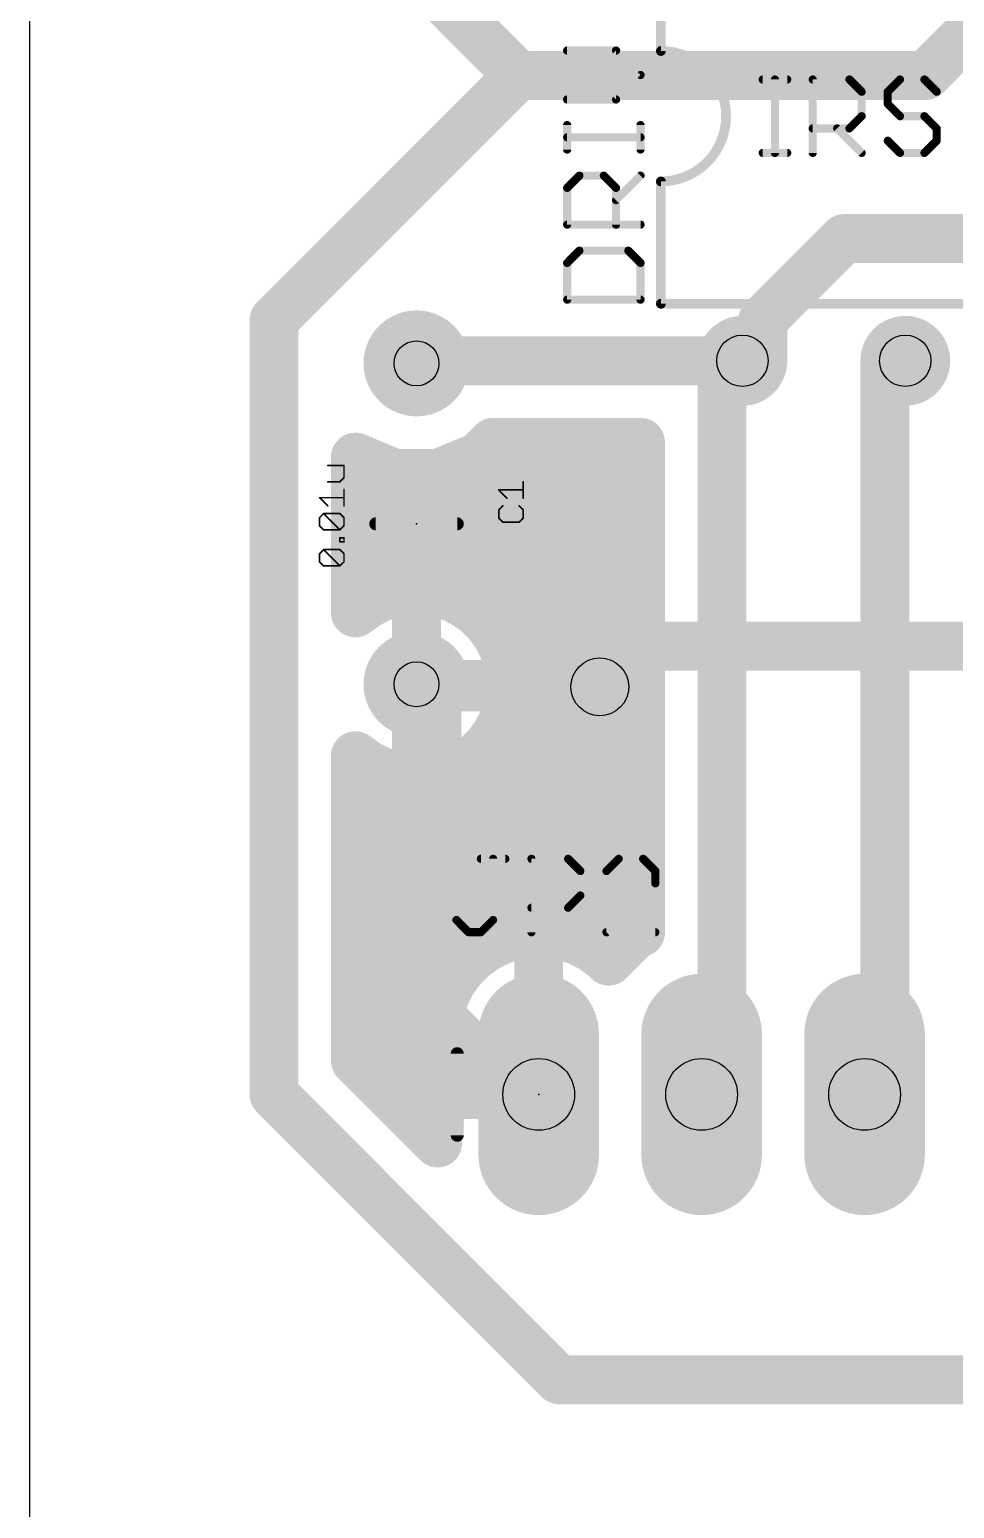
# Model space of a CAD drawing. Extents: x 0 to 88.9, y -10.5 to 54.6.
# Drawn here: x 0 to 14.42, y 1.81 to 24.85 of the extents above; entities that cross this region are included whole.
import ezdxf

# ---------------------------------------------------------------- set-up
doc = ezdxf.new("R2010")
doc.units = 0
for name, color, linetype in [('1', 22, 'CONTINUOUS'), ('16', 175, 'CONTINUOUS'), ('17', 82, 'CONTINUOUS'), ('18', 82, 'CONTINUOUS'), ('20', 7, 'CONTINUOUS'), ('21', 253, 'CONTINUOUS'), ('23', 7, 'CONTINUOUS'), ('25', 253, 'CONTINUOUS'), ('27', 253, 'CONTINUOUS'), ('44', 253, 'CONTINUOUS'), ('51', 253, 'CONTINUOUS')]:
    doc.layers.add(name, color=color, linetype=linetype)

# ---------------------------------------------------------------- blocks, each defined once
blk = doc.blocks.new('ROUNDP')
at = {"const_width": 0.5}
blk.add_lwpolyline([(0, -0.25, 1), (0, 0.25, 1), (0, -0.25)], format="xyb", dxfattribs=at)
blk = doc.blocks.new('RECT')
blk.add_solid([(-0.5, -0.5), (0.5, -0.5), (-0.5, 0.5), (0.5, 0.5)])
blk = doc.blocks.new('LONGP100')
at = {"const_width": 1}
blk.add_lwpolyline([(-0.5, 0), (0.5, 0)], dxfattribs=at)
at = {"const_width": 0.5}
for points in [[(-0.5, 0.25, 1), (-0.5, -0.25)], [(0.5, -0.25, 1), (0.5, 0.25)]]:
    blk.add_lwpolyline(points, format="xyb", dxfattribs=at)
blk = doc.blocks.new('SQUAREV')
blk.add_solid([(-0.5, -0.5), (0.5, -0.5), (-0.5, 0.5), (0.5, 0.5)])

msp = doc.modelspace()

# ---------------------------------------------------------------- linework, layer by layer
at = {"layer": '1', "const_width": 0.762}
for points in [[(9.525, 15.24), (8.89, 14.605)], [(18.415, 15.24), (9.525, 15.24)]]:
    msp.add_lwpolyline(points, dxfattribs=at)
at = {"layer": '1', "const_width": 0.381}
for points in [[(9.525, 15.4305, 1), (9.525, 15.0495)], [(9.6597, 15.1053, 1), (9.3903, 15.3747)], [(8.7553, 14.7397, 1), (9.0247, 14.4703)]]:
    msp.add_lwpolyline(points, format="xyb", dxfattribs=at)
at = {"layer": '16', "const_width": 0.762}
for points in [[(7.62, 24.13), (3.81, 27.94)], [(16.51, 26.67), (13.97, 24.13)], [(7.62, 24.13), (3.81, 20.32)], [(13.97, 24.13), (7.62, 24.13)], [(12.7, 21.59), (11.43, 20.32)], [(21.59, 21.59), (12.7, 21.59)], [(3.81, 20.32), (3.81, 8.255)], [(11.43, 20.32), (11.43, 19.685)], [(6.35, 19.685), (6.0325, 19.645)], [(6.35, 19.685), (10.795, 19.685)], [(10.795, 19.685), (10.795, 8.255)], [(10.795, 19.685), (11.1125, 19.685)], [(11.43, 19.685), (11.1125, 19.685)], [(13.335, 8.255), (13.335, 19.685)], [(13.335, 19.685), (13.6525, 19.685)], [(7.0037, 18.1915), (7.2272, 18.415)], [(7.1002, 18.288), (9.525, 18.288)], [(7.2272, 18.415), (9.525, 18.415)], [(9.525, 18.415), (9.525, 10.7797)], [(5.08, 15.758), (5.08, 18.1838)], [(5.08, 18.1838), (5.6915, 17.9305)], [(6.3735, 17.9305), (7.0037, 18.1915)], [(5.6915, 17.9305), (6.3735, 17.9305)], [(5.08, 17.526), (9.525, 17.526)], [(5.08, 16.764), (9.525, 16.764)], [(5.08, 16.002), (5.4826, 16.002)], [(5.4719, 15.9985), (5.267, 15.8941)], [(5.6905, 16.0695), (5.4719, 15.9985)], [(5.9176, 16.1055), (5.6905, 16.0695)], [(6.0325, 16.1055), (5.9176, 16.1055)], [(6.1474, 16.1055), (6.0325, 16.1055)], [(6.0325, 16.1055), (6.0325, 14.645)], [(6.0325, 14.645), (6.0325, 16.1055)], [(6.0325, 16.002), (6.0325, 16.002)], [(6.3745, 16.0695), (6.1474, 16.1055)], [(6.5931, 15.9985), (6.3745, 16.0695)], [(6.5824, 16.002), (9.525, 16.002)], [(6.798, 15.8941), (6.5931, 15.9985)], [(5.081, 15.759), (5.08, 15.758)], [(5.267, 15.8941), (5.081, 15.759)], [(6.984, 15.759), (6.798, 15.8941)], [(7.1465, 15.5965), (6.984, 15.759)], [(7.2816, 15.4105), (7.1465, 15.5965)], [(7.386, 15.2056), (7.2816, 15.4105)], [(6.0325, 15.24), (6.0325, 15.24)], [(7.3685, 15.24), (9.525, 15.24)], [(7.457, 14.987), (7.386, 15.2056)], [(7.493, 14.7599), (7.457, 14.987)], [(6.0325, 13.1845), (6.0325, 14.645)], [(6.0325, 14.645), (6.0325, 14.645)], [(6.0325, 14.645), (6.0325, 13.1845)], [(7.493, 14.645), (6.0325, 14.645)], [(6.0325, 14.645), (6.0325, 14.645)], [(6.0325, 14.645), (7.493, 14.645)], [(6.0325, 14.645), (6.0325, 14.645)], [(6.35, 14.605), (6.0325, 14.645)], [(6.0725, 14.605), (6.0325, 14.645)], [(8.89, 14.605), (6.0725, 14.605)], [(6.35, 9.525), (6.35, 14.605)], [(7.493, 14.645), (7.493, 14.7599)], [(7.493, 14.5301), (7.493, 14.645)], [(6.0325, 14.478), (6.0325, 14.478)], [(7.457, 14.303), (7.493, 14.5301)], [(7.4848, 14.478), (9.525, 14.478)], [(7.386, 14.0844), (7.457, 14.303)], [(7.2816, 13.8795), (7.386, 14.0844)], [(6.0325, 13.716), (6.0325, 13.716)], [(6.984, 13.531), (7.1465, 13.6935)], [(7.1465, 13.6935), (7.2816, 13.8795)], [(7.1628, 13.716), (9.525, 13.716)], [(5.08, 8.7811), (5.08, 13.532)], [(5.08, 13.532), (5.081, 13.531)], [(5.081, 13.531), (5.267, 13.3959)], [(6.798, 13.3959), (6.984, 13.531)], [(5.267, 13.3959), (5.4719, 13.2915)], [(5.4719, 13.2915), (5.6905, 13.2205)], [(5.6905, 13.2205), (5.9176, 13.1845)], [(6.1474, 13.1845), (6.3745, 13.2205)], [(6.3745, 13.2205), (6.5931, 13.2915)], [(6.5931, 13.2915), (6.798, 13.3959)], [(5.9176, 13.1845), (6.0325, 13.1845)], [(6.0325, 13.1845), (6.1474, 13.1845)], [(5.08, 12.954), (9.525, 12.954)], [(5.08, 12.192), (9.525, 12.192)], [(5.08, 11.43), (9.525, 11.43)], [(7.5687, 10.7308), (7.333, 10.6542)], [(7.8136, 10.7696), (7.5687, 10.7308)], [(7.9375, 10.7696), (7.8136, 10.7696)], [(8.0614, 10.7696), (7.9375, 10.7696)], [(7.9375, 10.7696), (7.9375, 8.255)], [(7.9375, 8.255), (7.9375, 10.7696)], [(8.3063, 10.7308), (8.0614, 10.7696)], [(8.542, 10.6542), (8.3063, 10.7308)], [(9.4416, 10.7452), (9.0279, 10.3315)], [(9.525, 10.7797), (9.4416, 10.7452)], [(5.08, 10.668), (7.3754, 10.668)], [(7.1121, 10.5417), (6.9116, 10.396)], [(7.333, 10.6542), (7.1121, 10.5417)], [(7.9375, 10.668), (7.9375, 10.668)], [(8.4996, 10.668), (9.3644, 10.668)], [(8.7629, 10.5417), (8.542, 10.6542)], [(8.9634, 10.396), (8.7629, 10.5417)], [(6.7363, 10.2207), (6.5906, 10.0202)], [(6.9116, 10.396), (6.7363, 10.2207)], [(9.0279, 10.3315), (8.9634, 10.396)], [(6.5906, 10.0202), (6.4781, 9.7993)], [(5.08, 9.906), (6.5324, 9.906)], [(6.4781, 9.7993), (6.4015, 9.5636)], [(7.9375, 9.906), (7.9375, 9.906)], [(6.4015, 9.5636), (6.3627, 9.3187)], [(7.62, 8.255), (6.35, 9.525)], [(6.3627, 9.3187), (6.3627, 8.255)], [(5.08, 9.144), (6.3627, 9.144)], [(7.9375, 9.144), (7.9375, 9.144)], [(6.3627, 7.4983), (5.08, 8.7811)], [(5.479, 8.382), (6.3627, 8.382)], [(7.9375, 8.382), (7.9375, 8.382)], [(3.81, 8.255), (8.255, 3.81)], [(6.3627, 8.255), (7.9375, 8.255)], [(7.9375, 8.255), (6.3627, 8.255)], [(6.3627, 8.255), (6.3627, 7.4983)], [(7.62, 8.255), (7.9375, 8.255)], [(7.9375, 8.255), (7.9375, 8.255)], [(7.9375, 8.255), (7.9375, 8.255)], [(10.795, 8.255), (10.4775, 8.255)], [(13.335, 8.255), (13.0175, 8.255)], [(6.241, 7.62), (6.3627, 7.62)], [(8.255, 3.81), (27.305, 3.81)]]:
    msp.add_lwpolyline(points, dxfattribs=at)
at = {"layer": '16', "const_width": 0.381}
for points in [[(7.62, 24.3205, 1), (7.62, 23.9395)], [(7.7547, 23.9953, 1), (7.4853, 24.2647)], [(7.4853, 23.9953, 1), (7.7547, 24.2647)], [(13.8353, 24.2647, 1), (14.1047, 23.9953)], [(13.97, 23.9395, 1), (13.97, 24.3205)], [(12.7, 21.7805, 1), (12.7, 21.3995)], [(12.8347, 21.4553, 1), (12.5653, 21.7247)], [(4.0005, 20.32, 1), (3.6195, 20.32)], [(3.6753, 20.4547, 1), (3.9447, 20.1853)], [(11.6205, 20.32, 1), (11.2395, 20.32)], [(11.2953, 20.4547, 1), (11.5647, 20.1853)], [(6.35, 19.8755, 1), (6.35, 19.4945)], [(6.3738, 19.496, 1), (6.3262, 19.874)], [(10.9855, 19.685, 1), (10.6045, 19.685)], [(10.795, 19.8755, 1), (10.795, 19.4945)], [(10.795, 19.4945, 1), (10.795, 19.8755)], [(11.1125, 19.8755, 1), (11.1125, 19.4945)], [(11.1125, 19.4945, 1), (11.1125, 19.8755)], [(11.43, 19.4945, 1), (11.43, 19.8755)], [(13.5255, 19.685, 1), (13.1445, 19.685)], [(13.335, 19.8755, 1), (13.335, 19.4945)], [(13.6525, 19.4945, 1), (13.6525, 19.8755)], [(6.0087, 19.834, 1), (6.0563, 19.456)], [(11.2395, 19.685, 1), (11.6205, 19.685)], [(7.1002, 18.4785, 1), (7.1002, 18.0975)], [(7.2272, 18.6055, 1), (7.2272, 18.2245)], [(7.3619, 18.2803, 1), (7.0925, 18.5497)], [(9.7155, 18.415, 1), (9.3345, 18.415)], [(9.525, 18.2245, 1), (9.525, 18.6055)], [(9.525, 18.0975, 1), (9.525, 18.4785)], [(5.2705, 18.1838, 1), (4.8895, 18.1838)], [(5.1529, 18.3598, 1), (5.0071, 18.0078)], [(6.869, 18.3262, 1), (7.1384, 18.0568)], [(7.0766, 18.0155, 1), (6.9308, 18.3675)], [(5.6915, 18.121, 1), (5.6915, 17.74)], [(5.6186, 17.7545, 1), (5.7644, 18.1065)], [(6.3006, 18.1065, 1), (6.4464, 17.7545)], [(6.3735, 17.74, 1), (6.3735, 18.121)], [(5.08, 17.7165, 1), (5.08, 17.3355)], [(9.525, 17.3355, 1), (9.525, 17.7165)], [(5.08, 16.9545, 1), (5.08, 16.5735)], [(9.525, 16.5735, 1), (9.525, 16.9545)], [(5.08, 16.1925, 1), (5.08, 15.8115)], [(5.413, 16.1797, 1), (5.5307, 15.8173)], [(5.5583, 15.8288, 1), (5.3854, 16.1682)], [(5.4826, 15.8115, 1), (5.4826, 16.1925)], [(5.6607, 16.2577, 1), (5.7203, 15.8814)], [(5.7494, 15.8884, 1), (5.6316, 16.2507)], [(5.9176, 16.296, 1), (5.9176, 15.915)], [(6.0325, 16.296, 1), (6.0325, 15.915)], [(6.223, 16.1055, 1), (5.842, 16.1055)], [(6.223, 16.1055, 1), (5.842, 16.1055)], [(6.0325, 16.1925, 1), (6.0325, 15.8115)], [(5.9474, 15.9173, 1), (5.8878, 16.2937)], [(6.1772, 16.2937, 1), (6.1176, 15.9173)], [(6.0325, 15.915, 1), (6.0325, 16.296)], [(6.0325, 15.8115, 1), (6.0325, 16.1925)], [(6.1474, 15.915, 1), (6.1474, 16.296)], [(6.4334, 16.2507, 1), (6.3156, 15.8884)], [(6.3447, 15.8814, 1), (6.4043, 16.2577)], [(6.5824, 16.1925, 1), (6.5824, 15.8115)], [(6.6796, 16.1682, 1), (6.5067, 15.8288)], [(6.5343, 15.8173, 1), (6.652, 16.1797)], [(9.525, 15.8115, 1), (9.525, 16.1925)], [(5.216, 15.6245, 1), (4.9461, 15.8935)], [(5.1805, 16.0639, 1), (5.3535, 15.7244)], [(5.379, 15.74, 1), (5.1551, 16.0482)], [(6.9099, 16.0482, 1), (6.686, 15.74)], [(6.7115, 15.7244, 1), (6.8845, 16.0639)], [(7.1187, 15.8937, 1), (6.8492, 15.6243)], [(4.9451, 15.8925, 1), (5.2149, 15.6234)], [(4.8895, 15.758, 1), (5.2705, 15.758)], [(4.9691, 15.9131, 1), (5.193, 15.6049)], [(6.872, 15.6049, 1), (7.0959, 15.9131)], [(7.3006, 15.7084, 1), (6.9924, 15.4845)], [(7.0118, 15.4617, 1), (7.2812, 15.7312)], [(7.4514, 15.497, 1), (7.1119, 15.324)], [(7.1275, 15.2985, 1), (7.4357, 15.5224)], [(6.0325, 15.4305, 1), (6.0325, 15.0495)], [(6.0325, 15.0495, 1), (6.0325, 15.4305)], [(7.3685, 15.4305, 1), (7.3685, 15.0495)], [(7.5672, 15.2645, 1), (7.2048, 15.1468)], [(7.2163, 15.1192, 1), (7.5557, 15.2921)], [(9.525, 15.0495, 1), (9.525, 15.4305)], [(7.6452, 15.0168, 1), (7.2689, 14.9572)], [(7.2759, 14.9281, 1), (7.6382, 15.0459)], [(6.223, 14.645, 1), (5.842, 14.645)], [(6.0325, 14.8355, 1), (6.0325, 14.4545)], [(6.223, 14.645, 1), (5.842, 14.645)], [(6.0325, 14.8355, 1), (6.0325, 14.4545)], [(6.223, 14.645, 1), (5.842, 14.645)], [(6.0325, 14.8355, 1), (6.0325, 14.4545)], [(6.0325, 14.8355, 1), (6.0325, 14.4545)], [(6.0563, 14.834, 1), (6.0087, 14.456)], [(6.1672, 14.7797, 1), (5.8978, 14.5103)], [(6.0725, 14.7955, 1), (6.0725, 14.4145)], [(6.0325, 14.4545, 1), (6.0325, 14.8355)], [(6.0325, 14.4545, 1), (6.0325, 14.8355)], [(6.5405, 14.605, 1), (6.1595, 14.605)], [(6.3262, 14.416, 1), (6.3738, 14.794)], [(7.6835, 14.7599, 1), (7.3025, 14.7599)], [(7.6835, 14.645, 1), (7.3025, 14.645)], [(7.3048, 14.7301, 1), (7.6812, 14.7897)], [(7.493, 14.4545, 1), (7.493, 14.8355)], [(7.493, 14.4545, 1), (7.493, 14.8355)], [(8.89, 14.4145, 1), (8.89, 14.7955)], [(6.0325, 14.6685, 1), (6.0325, 14.2875)], [(5.842, 14.645, 1), (6.223, 14.645)], [(5.842, 14.645, 1), (6.223, 14.645)], [(5.842, 14.645, 1), (6.223, 14.645)], [(5.9378, 14.4703, 1), (6.2072, 14.7397)], [(6.0325, 14.2875, 1), (6.0325, 14.6685)], [(7.4848, 14.6685, 1), (7.4848, 14.2875)], [(7.3025, 14.645, 1), (7.6835, 14.645)], [(7.6812, 14.5003, 1), (7.3048, 14.5599)], [(9.525, 14.2875, 1), (9.525, 14.6685)], [(7.2689, 14.3328, 1), (7.6452, 14.2732)], [(7.6382, 14.2441, 1), (7.2759, 14.3619)], [(7.3025, 14.5301, 1), (7.6835, 14.5301)], [(7.2048, 14.1432, 1), (7.5672, 14.0255)], [(7.5557, 13.9979, 1), (7.2163, 14.1708)], [(6.0325, 13.9065, 1), (6.0325, 13.5255)], [(6.0325, 13.5255, 1), (6.0325, 13.9065)], [(7.1628, 13.9065, 1), (7.1628, 13.5255)], [(7.2812, 13.5588, 1), (7.0118, 13.8283)], [(7.1119, 13.966, 1), (7.4514, 13.793)], [(7.4357, 13.7676, 1), (7.1275, 13.9915)], [(9.525, 13.5255, 1), (9.525, 13.9065)], [(5.2149, 13.6666, 1), (4.9451, 13.3975)], [(5.2705, 13.532, 1), (4.8895, 13.532)], [(5.193, 13.6851, 1), (4.9691, 13.3769)], [(4.9461, 13.3965, 1), (5.216, 13.6655)], [(6.8492, 13.6657, 1), (7.1187, 13.3963)], [(7.0959, 13.3769, 1), (6.872, 13.6851)], [(6.9924, 13.8055, 1), (7.3006, 13.5816)], [(5.3535, 13.5656, 1), (5.1805, 13.2261)], [(5.1551, 13.2418, 1), (5.379, 13.55)], [(5.5307, 13.4727, 1), (5.413, 13.1103)], [(5.3854, 13.1218, 1), (5.5583, 13.4612)], [(5.7203, 13.4086, 1), (5.6607, 13.0323)], [(6.4043, 13.0323, 1), (6.3447, 13.4086)], [(6.5067, 13.4612, 1), (6.6796, 13.1218)], [(6.652, 13.1103, 1), (6.5343, 13.4727)], [(6.686, 13.55, 1), (6.9099, 13.2418)], [(6.8845, 13.2261, 1), (6.7115, 13.5656)], [(5.6316, 13.0393, 1), (5.7494, 13.4016)], [(5.9176, 13.375, 1), (5.9175, 12.994)], [(6.0325, 13.375, 1), (6.0325, 12.994)], [(5.842, 13.1845, 1), (6.223, 13.1845)], [(5.842, 13.1845, 1), (6.223, 13.1845)], [(5.8878, 12.9963, 1), (5.9474, 13.3727)], [(6.1176, 13.3727, 1), (6.1772, 12.9963)], [(6.0325, 12.994, 1), (6.0325, 13.375)], [(6.1474, 12.994, 1), (6.1474, 13.375)], [(6.3156, 13.4016, 1), (6.4334, 13.0393)], [(5.08, 13.1445, 1), (5.08, 12.7635)], [(9.525, 12.7635, 1), (9.525, 13.1445)], [(5.08, 12.3825, 1), (5.08, 12.0015)], [(9.525, 12.0015, 1), (9.525, 12.3825)], [(5.08, 11.6205, 1), (5.08, 11.2395)], [(9.525, 11.2395, 1), (9.525, 11.6205)], [(7.5389, 10.919, 1), (7.5985, 10.5427)], [(7.6276, 10.5496, 1), (7.5099, 10.912)], [(7.8136, 10.9601, 1), (7.8136, 10.5791)], [(7.9375, 10.9601, 1), (7.9375, 10.5791)], [(8.128, 10.7696, 1), (7.747, 10.7696)], [(8.128, 10.7696, 1), (7.747, 10.7696)], [(7.8434, 10.5814, 1), (7.7838, 10.9578)], [(8.0912, 10.9578, 1), (8.0316, 10.5814)], [(7.9375, 10.5791, 1), (7.9375, 10.9601)], [(8.0614, 10.5791, 1), (8.0614, 10.9601)], [(8.3651, 10.912, 1), (8.2474, 10.5496)], [(8.2765, 10.5427, 1), (8.3361, 10.919)], [(9.3687, 10.9212, 1), (9.5145, 10.5692)], [(9.5763, 10.6105, 1), (9.3069, 10.8799)], [(9.5979, 10.6037, 1), (9.4521, 10.9557)], [(5.08, 10.8585, 1), (5.08, 10.4775)], [(7.0256, 10.7114, 1), (7.1986, 10.372)], [(7.2241, 10.3876, 1), (7.0001, 10.6958)], [(7.2741, 10.8354, 1), (7.3919, 10.473)], [(7.4195, 10.4845, 1), (7.2465, 10.824)], [(7.3754, 10.4775, 1), (7.3754, 10.8585)], [(7.9375, 10.8585, 1), (7.9375, 10.4775)], [(7.9375, 10.4775, 1), (7.9375, 10.8585)], [(8.4996, 10.8585, 1), (8.4996, 10.4775)], [(8.6285, 10.824, 1), (8.4555, 10.4845)], [(8.4831, 10.473, 1), (8.6009, 10.8354)], [(8.8748, 10.6958, 1), (8.6509, 10.3876)], [(8.6764, 10.372, 1), (8.8494, 10.7114)], [(9.3345, 10.7797, 1), (9.7155, 10.7797)], [(9.3644, 10.4775, 1), (9.3644, 10.8585)], [(6.8904, 10.1087, 1), (6.5822, 10.3327)], [(6.7996, 10.5501, 1), (7.0236, 10.2419)], [(7.0463, 10.2613, 1), (6.7769, 10.5307)], [(9.0981, 10.5307, 1), (8.8287, 10.2613)], [(8.8932, 10.4662, 1), (9.1626, 10.1968)], [(8.8514, 10.2419, 1), (9.0754, 10.5501)], [(8.8932, 10.1968, 1), (9.1626, 10.4662)], [(6.7603, 9.9337, 1), (6.4209, 10.1067)], [(6.6016, 10.3554, 1), (6.871, 10.086)], [(5.08, 10.0965, 1), (5.08, 9.7155)], [(6.6593, 9.7404, 1), (6.2969, 9.8582)], [(6.4365, 10.1321, 1), (6.7447, 9.9082)], [(6.5324, 9.7155, 1), (6.5324, 10.0965)], [(7.9375, 10.0965, 1), (7.9375, 9.7155)], [(7.9375, 9.7155, 1), (7.9375, 10.0965)], [(6.5896, 9.5338, 1), (6.2133, 9.5934)], [(6.3083, 9.8858, 1), (6.6478, 9.7128)], [(6.4847, 9.6597, 1), (6.2153, 9.3903)], [(6.1595, 9.525, 1), (6.5405, 9.525)], [(6.5532, 9.3187, 1), (6.1722, 9.3187)], [(6.2203, 9.6224, 1), (6.5827, 9.5047)], [(5.08, 9.3345, 1), (5.08, 8.9535)], [(6.1745, 9.3485, 1), (6.5509, 9.2889)], [(6.3627, 8.9535, 1), (6.3627, 9.3345)], [(7.9375, 9.3345, 1), (7.9375, 8.9535)], [(7.9375, 8.9535, 1), (7.9375, 9.3345)], [(5.2147, 8.9158, 1), (4.9453, 8.6463)], [(4.8895, 8.7811, 1), (5.2705, 8.7811)], [(5.479, 8.5725, 1), (5.479, 8.1915)], [(6.3627, 8.1915, 1), (6.3627, 8.5725)], [(7.9375, 8.5725, 1), (7.9375, 8.1915)], [(7.9375, 8.1915, 1), (7.9375, 8.5725)], [(3.9447, 8.3897, 1), (3.6753, 8.1203)], [(6.3627, 8.4455, 1), (6.3627, 8.0645)], [(6.3627, 8.4455, 1), (6.3627, 8.0645)], [(6.5532, 8.255, 1), (6.1722, 8.255)], [(7.62, 8.4455, 1), (7.62, 8.0645)], [(7.4853, 8.1203, 1), (7.7547, 8.3897)], [(7.9375, 8.4455, 1), (7.9375, 8.0645)], [(8.128, 8.255, 1), (7.747, 8.255)], [(7.9375, 8.0645, 1), (7.9375, 8.4455)], [(7.9375, 8.0645, 1), (7.9375, 8.4455)], [(7.9375, 8.0645, 1), (7.9375, 8.4455)], [(7.9375, 8.0645, 1), (7.9375, 8.4455)], [(10.4775, 8.4455, 1), (10.4775, 8.0645)], [(10.795, 8.0645, 1), (10.795, 8.4455)], [(13.0175, 8.4455, 1), (13.0175, 8.0645)], [(13.335, 8.0645, 1), (13.335, 8.4455)], [(3.6195, 8.255, 1), (4.0005, 8.255)], [(6.1722, 8.255, 1), (6.5532, 8.255)], [(7.747, 8.255, 1), (8.128, 8.255)], [(7.747, 8.255, 1), (8.128, 8.255)], [(7.747, 8.255, 1), (8.128, 8.255)], [(10.6045, 8.255, 1), (10.9855, 8.255)], [(13.1445, 8.255, 1), (13.5255, 8.255)], [(6.241, 7.8105, 1), (6.241, 7.4295)], [(6.3627, 7.4295, 1), (6.3627, 7.8105)], [(6.1722, 7.4983, 1), (6.5532, 7.4983)], [(6.228, 7.3636, 1), (6.4974, 7.633)], [(8.255, 4.0005, 1), (8.255, 3.6195)], [(8.1203, 3.6753, 1), (8.3897, 3.9447)]]:
    msp.add_lwpolyline(points, format="xyb", dxfattribs=at)
at = {"layer": '20'}
msp.add_line((0, 54.6), (0, 0), dxfattribs=at)
at = {"layer": '21'}
for points, const_width in [([(9.8425, 26.416), (9.8425, 24.511)], 0.1524), ([(9.8425, 20.574), (9.8425, 22.479)], 0.1524), ([(9.8425, 20.574), (20.0025, 20.574)], 0.1524), ([(6.6675, 17.145), (5.3975, 17.145)], 0.2032), ([(6.6675, 8.89), (6.6675, 7.62)], 0.2032)]:
    msp.add_lwpolyline(points, dxfattribs=dict(at, const_width=const_width))
for points, const_width in [([(9.8425, 22.479, 1), (9.8425, 24.511)], 0.1524), ([(9.8425, 24.5491, 1), (9.8425, 24.4729)], 0.0762), ([(9.8044, 24.511, 1), (9.8806, 24.511)], 0.0762), ([(9.8806, 22.479, 1), (9.8044, 22.479)], 0.0762), ([(9.8425, 22.5171, 1), (9.8425, 22.4409)], 0.0762), ([(9.8425, 20.6121, 1), (9.8425, 20.5359)], 0.0762), ([(9.8044, 20.574, 1), (9.8806, 20.574)], 0.0762), ([(5.3975, 17.1958, 1), (5.3975, 17.0942)], 0.1016), ([(6.6675, 17.0942, 1), (6.6675, 17.1958)], 0.1016), ([(6.7183, 8.89, 1), (6.6167, 8.89)], 0.1016), ([(6.6167, 7.62, 1), (6.7183, 7.62)], 0.1016)]:
    msp.add_lwpolyline(points, format="xyb", dxfattribs=dict(at, const_width=const_width))
at = {"layer": '23'}
for p in [(6.0325, 17.145), (7.9375, 8.255)]:
    msp.add_point(p, dxfattribs=at)
at = {"layer": '25'}
for points, const_width in [([(9.1437, 24.5185), (8.381, 24.5185)], 0.127), ([(9.525, 24.1372), (9.1437, 24.5185)], 0.127), ([(9.1437, 23.7559), (9.525, 24.1372)], 0.127), ([(8.381, 23.7559), (9.1437, 23.7559)], 0.127), ([(8.381, 22.9763), (8.381, 23.3576)], 0.127), ([(9.525, 22.9763), (9.525, 23.3576)], 0.127), ([(9.525, 23.167), (8.381, 23.167)], 0.127), ([(8.381, 22.3789), (8.5717, 22.5695)], 0.127), ([(8.5717, 22.5695), (8.953, 22.5695)], 0.127), ([(8.953, 22.5695), (9.1437, 22.3789)], 0.127), ([(9.1437, 22.1882), (9.525, 22.5695)], 0.127), ([(8.381, 21.8069), (8.381, 22.3789)], 0.127), ([(9.1437, 22.3789), (9.1437, 21.8069)], 0.127), ([(9.525, 21.8069), (8.381, 21.8069)], 0.127), ([(8.5717, 21.4002), (8.381, 21.2095)], 0.127), ([(9.3343, 21.4002), (8.5717, 21.4002)], 0.127), ([(9.525, 21.2095), (9.3343, 21.4002)], 0.127), ([(8.381, 21.2095), (8.381, 20.6375)], 0.127), ([(9.525, 20.6375), (9.525, 21.2095)], 0.127), ([(8.381, 20.6375), (9.525, 20.6375)], 0.127), ([(7.6962, 17.5455), (7.6962, 17.7997)], 0.0254), ([(7.442, 17.5455), (7.3149, 17.6726)], 0.0254), ([(7.3149, 17.6726), (7.6962, 17.6726)], 0.0254), ([(7.3784, 17.4255), (7.3149, 17.3619)], 0.0254), ([(7.3149, 17.3619), (7.3149, 17.2348)], 0.0254), ([(7.6962, 17.3619), (7.6326, 17.4255)], 0.0254), ([(7.6962, 17.2348), (7.6962, 17.3619)], 0.0254), ([(7.3149, 17.2348), (7.3784, 17.1713)], 0.0254), ([(7.3784, 17.1713), (7.6326, 17.1713)], 0.0254), ([(7.6326, 17.1713), (7.6962, 17.2348)], 0.0254), ([(7.0361, 11.9263), (7.4175, 11.9263)], 0.127), ([(7.2268, 10.973), (7.2268, 11.9263)], 0.127), ([(7.8242, 10.7823), (7.8242, 11.9263)], 0.127), ([(7.8242, 11.9263), (8.3962, 11.9263)], 0.127), ([(8.3962, 11.9263), (8.5868, 11.7356)], 0.127), ([(9.1843, 11.9263), (8.9936, 11.7356)], 0.127), ([(9.5656, 11.9263), (9.1843, 11.9263)], 0.127), ([(9.7562, 11.7356), (9.5656, 11.9263)], 0.127), ([(8.5868, 11.7356), (8.5868, 11.3543)], 0.127), ([(9.7562, 11.545), (9.7562, 11.7356)], 0.127), ([(8.9936, 10.7823), (9.7562, 11.545)], 0.127), ([(8.5868, 11.3543), (8.3962, 11.1636)], 0.127), ([(8.3962, 11.1636), (7.8242, 11.1636)], 0.127), ([(6.6548, 10.973), (6.8455, 10.7823)], 0.127), ([(6.8455, 10.7823), (7.0361, 10.7823)], 0.127), ([(7.0361, 10.7823), (7.2268, 10.973)], 0.127), ([(9.7562, 10.7823), (8.9936, 10.7823)], 0.127)]:
    msp.add_lwpolyline(points, dxfattribs=dict(at, const_width=const_width))
for points, const_width in [([(8.381, 24.5503, 1), (8.381, 24.4868)], 0.0635), ([(9.1661, 24.541, 1), (9.1212, 24.4961)], 0.0635), ([(9.1437, 24.4868, 1), (9.1437, 24.5503)], 0.0635), ([(9.5475, 24.1148, 1), (9.5025, 24.1597)], 0.0635), ([(9.5025, 24.1148, 1), (9.5475, 24.1597)], 0.0635), ([(8.381, 23.7876, 1), (8.381, 23.7241)], 0.0635), ([(9.1212, 23.7783, 1), (9.1661, 23.7334)], 0.0635), ([(9.1437, 23.7241, 1), (9.1437, 23.7876)], 0.0635), ([(8.4128, 23.3576, 1), (8.3493, 23.3576)], 0.0635), ([(9.5568, 23.3576, 1), (9.4932, 23.3576)], 0.0635), ([(8.381, 23.1987, 1), (8.381, 23.1352)], 0.0635), ([(9.525, 23.1352, 1), (9.525, 23.1987)], 0.0635), ([(8.3493, 22.9763, 1), (8.4128, 22.9763)], 0.0635), ([(9.4932, 22.9763, 1), (9.5568, 22.9763)], 0.0635), ([(8.5717, 22.6013, 1), (8.5717, 22.5378)], 0.0635), ([(8.5941, 22.5471, 1), (8.5492, 22.592)], 0.0635), ([(8.9755, 22.592, 1), (8.9306, 22.5471)], 0.0635), ([(8.953, 22.5378, 1), (8.953, 22.6013)], 0.0635), ([(9.5475, 22.5471, 1), (9.5025, 22.592)], 0.0635), ([(8.4128, 22.3789, 1), (8.3493, 22.3789)], 0.0635), ([(8.3586, 22.4013, 1), (8.4035, 22.3564)], 0.0635), ([(9.1754, 22.3789, 1), (9.1119, 22.3789)], 0.0635), ([(9.1212, 22.3564, 1), (9.1661, 22.4013)], 0.0635), ([(9.1212, 22.2107, 1), (9.1661, 22.1658)], 0.0635), ([(8.381, 21.8386, 1), (8.381, 21.7751)], 0.0635), ([(8.3493, 21.8069, 1), (8.4128, 21.8069)], 0.0635), ([(9.1119, 21.8069, 1), (9.1754, 21.8069)], 0.0635), ([(9.525, 21.7751, 1), (9.525, 21.8386)], 0.0635), ([(8.5717, 21.4319, 1), (8.5717, 21.3684)], 0.0635), ([(8.5941, 21.3777, 1), (8.5492, 21.4226)], 0.0635), ([(9.3568, 21.4226, 1), (9.3119, 21.3777)], 0.0635), ([(9.3343, 21.3684, 1), (9.3343, 21.4319)], 0.0635), ([(8.4128, 21.2095, 1), (8.3493, 21.2095)], 0.0635), ([(8.3586, 21.2319, 1), (8.4035, 21.187)], 0.0635), ([(9.5568, 21.2095, 1), (9.4932, 21.2095)], 0.0635), ([(9.5025, 21.187, 1), (9.5475, 21.2319)], 0.0635), ([(8.381, 20.6692, 1), (8.381, 20.6058)], 0.0635), ([(8.3493, 20.6375, 1), (8.4128, 20.6375)], 0.0635), ([(9.4932, 20.6375, 1), (9.5568, 20.6375)], 0.0635), ([(9.525, 20.6058, 1), (9.525, 20.6692)], 0.0635), ([(7.7026, 17.7997, 1), (7.6898, 17.7997)], 0.0127), ([(7.3194, 17.6771, 1), (7.3104, 17.6681)], 0.0127), ([(7.3149, 17.6789, 1), (7.3149, 17.6662)], 0.0127), ([(7.4375, 17.541, 1), (7.4465, 17.55)], 0.0127), ([(7.6898, 17.5455, 1), (7.7026, 17.5455)], 0.0127), ([(7.6962, 17.6662, 1), (7.6962, 17.6789)], 0.0127), ([(7.3212, 17.3619, 1), (7.3085, 17.3619)], 0.0127), ([(7.3104, 17.3664, 1), (7.3194, 17.3575)], 0.0127), ([(7.3829, 17.421, 1), (7.3739, 17.43)], 0.0127), ([(7.6371, 17.43, 1), (7.6282, 17.421)], 0.0127), ([(7.7026, 17.3619, 1), (7.6898, 17.3619)], 0.0127), ([(7.6917, 17.3575, 1), (7.7007, 17.3664)], 0.0127), ([(7.3194, 17.2393, 1), (7.3104, 17.2303)], 0.0127), ([(7.3085, 17.2348, 1), (7.3212, 17.2348)], 0.0127), ([(7.3784, 17.1776, 1), (7.3784, 17.1649)], 0.0127), ([(7.3739, 17.1668, 1), (7.3829, 17.1758)], 0.0127), ([(7.6282, 17.1758, 1), (7.6371, 17.1668)], 0.0127), ([(7.6326, 17.1649, 1), (7.6326, 17.1776)], 0.0127), ([(7.6898, 17.2348, 1), (7.7026, 17.2348)], 0.0127), ([(7.7007, 17.2303, 1), (7.6917, 17.2393)], 0.0127), ([(7.0361, 11.958, 1), (7.0361, 11.8945)], 0.0635), ([(7.2585, 11.9263, 1), (7.195, 11.9263)], 0.0635), ([(7.4175, 11.8945, 1), (7.4175, 11.958)], 0.0635), ([(7.8559, 11.9263, 1), (7.7924, 11.9263)], 0.0635), ([(7.8242, 11.958, 1), (7.8242, 11.8945)], 0.0635), ([(8.4186, 11.9487, 1), (8.3737, 11.9038)], 0.0635), ([(8.3962, 11.8945, 1), (8.3962, 11.958)], 0.0635), ([(9.1843, 11.958, 1), (9.1843, 11.8945)], 0.0635), ([(9.2067, 11.9038, 1), (9.1618, 11.9487)], 0.0635), ([(9.588, 11.9487, 1), (9.5431, 11.9038)], 0.0635), ([(9.5656, 11.8945, 1), (9.5656, 11.958)], 0.0635), ([(8.6186, 11.7356, 1), (8.5551, 11.7356)], 0.0635), ([(8.5644, 11.7132, 1), (8.6093, 11.7581)], 0.0635), ([(8.9711, 11.7581, 1), (9.016, 11.7132)], 0.0635), ([(9.788, 11.7356, 1), (9.7245, 11.7356)], 0.0635), ([(9.7338, 11.7132, 1), (9.7787, 11.7581)], 0.0635), ([(9.7245, 11.545, 1), (9.788, 11.545)], 0.0635), ([(9.7787, 11.5225, 1), (9.7338, 11.5674)], 0.0635), ([(8.5551, 11.3543, 1), (8.6186, 11.3543)], 0.0635), ([(8.6093, 11.3318, 1), (8.5644, 11.3767)], 0.0635), ([(7.8242, 11.1954, 1), (7.8242, 11.1319)], 0.0635), ([(8.3737, 11.1861, 1), (8.4186, 11.1412)], 0.0635), ([(8.3962, 11.1319, 1), (8.3962, 11.1954)], 0.0635), ([(6.6773, 10.9954, 1), (6.6323, 10.9505)], 0.0635), ([(6.8455, 10.8141, 1), (6.8455, 10.7506)], 0.0635), ([(6.823, 10.7598, 1), (6.8679, 10.8048)], 0.0635), ([(7.0137, 10.8048, 1), (7.0586, 10.7598)], 0.0635), ([(7.0361, 10.7506, 1), (7.0361, 10.8141)], 0.0635), ([(7.195, 10.973, 1), (7.2585, 10.973)], 0.0635), ([(7.2492, 10.9505, 1), (7.2043, 10.9954)], 0.0635), ([(8.9711, 10.8048, 1), (9.016, 10.7598)], 0.0635), ([(8.9936, 10.8141, 1), (8.9936, 10.7506)], 0.0635), ([(9.7562, 10.7506, 1), (9.7562, 10.8141)], 0.0635), ([(7.7924, 10.7823, 1), (7.8559, 10.7823)], 0.0635)]:
    msp.add_lwpolyline(points, format="xyb", dxfattribs=dict(at, const_width=const_width))
at = {"layer": '27'}
for points, const_width in [([(11.43, 24.0675), (11.8113, 24.0675)], 0.127), ([(11.6207, 22.9235), (11.6207, 24.0675)], 0.127), ([(12.2096, 22.9235), (12.2096, 24.0675)], 0.127), ([(12.2096, 24.0675), (12.7816, 24.0675)], 0.127), ([(12.7816, 24.0675), (12.9722, 23.8768)], 0.127), ([(13.5697, 24.0675), (13.379, 23.8768)], 0.127), ([(13.951, 24.0675), (13.5697, 24.0675)], 0.127), ([(14.1416, 23.8768), (13.951, 24.0675)], 0.127), ([(12.9722, 23.8768), (12.9722, 23.4955)], 0.127), ([(13.379, 23.8768), (13.379, 23.6862)], 0.127), ([(13.379, 23.6862), (13.5697, 23.4955)], 0.127), ([(12.9722, 23.4955), (12.7816, 23.3048)], 0.127), ([(13.5697, 23.4955), (13.951, 23.4955)], 0.127), ([(13.951, 23.4955), (14.1416, 23.3048)], 0.127), ([(12.7816, 23.3048), (12.2096, 23.3048)], 0.127), ([(12.5909, 23.3048), (12.9722, 22.9235)], 0.127), ([(14.1416, 23.3048), (14.1416, 23.1142)], 0.127), ([(13.5697, 22.9235), (13.379, 23.1142)], 0.127), ([(14.1416, 23.1142), (13.951, 22.9235)], 0.127), ([(11.43, 22.9235), (11.8113, 22.9235)], 0.127), ([(13.951, 22.9235), (13.5697, 22.9235)], 0.127), ([(4.9022, 18.0537), (4.648, 18.0537)], 0.0254), ([(4.9022, 17.863), (4.9022, 18.0537)], 0.0254), ([(4.648, 17.7995), (4.8386, 17.7995)], 0.0254), ([(4.8386, 17.7995), (4.9022, 17.863)], 0.0254), ([(4.648, 17.4253), (4.5209, 17.5524)], 0.0254), ([(4.5209, 17.5524), (4.9022, 17.5524)], 0.0254), ([(4.9022, 17.4253), (4.9022, 17.6795)], 0.0254), ([(4.5209, 17.2417), (4.5844, 17.3053)], 0.0254), ([(4.5844, 17.3053), (4.8386, 17.3053)], 0.0254), ([(4.8386, 17.0511), (4.5844, 17.3053)], 0.0254), ([(4.8386, 17.3053), (4.9022, 17.2417)], 0.0254), ([(4.5209, 17.1146), (4.5209, 17.2417)], 0.0254), ([(4.5844, 17.0511), (4.5209, 17.1146)], 0.0254), ([(4.8386, 17.0511), (4.5844, 17.0511)], 0.0254), ([(4.9022, 17.1146), (4.8386, 17.0511)], 0.0254), ([(4.9022, 17.2417), (4.9022, 17.1146)], 0.0254), ([(4.8386, 16.864), (4.8386, 16.9275)], 0.0254), ([(4.8386, 16.9275), (4.9022, 16.9275)], 0.0254), ([(4.9022, 16.864), (4.8386, 16.864)], 0.0254), ([(4.9022, 16.9275), (4.9022, 16.864)], 0.0254), ([(4.5209, 16.6804), (4.5844, 16.744)], 0.0254), ([(4.5209, 16.5533), (4.5209, 16.6804)], 0.0254), ([(4.5844, 16.744), (4.8386, 16.744)], 0.0254), ([(4.8386, 16.4898), (4.5844, 16.744)], 0.0254), ([(4.8386, 16.744), (4.9022, 16.6804)], 0.0254), ([(4.9022, 16.6804), (4.9022, 16.5533)], 0.0254), ([(4.5844, 16.4898), (4.5209, 16.5533)], 0.0254), ([(4.8386, 16.4898), (4.5844, 16.4898)], 0.0254), ([(4.9022, 16.5533), (4.8386, 16.4898)], 0.0254)]:
    msp.add_lwpolyline(points, dxfattribs=dict(at, const_width=const_width))
for points, const_width in [([(11.43, 24.0992, 1), (11.43, 24.0357)], 0.0635), ([(11.6524, 24.0675, 1), (11.5889, 24.0675)], 0.0635), ([(11.8113, 24.0357, 1), (11.8113, 24.0992)], 0.0635), ([(12.2413, 24.0675, 1), (12.1778, 24.0675)], 0.0635), ([(12.2096, 24.0992, 1), (12.2096, 24.0357)], 0.0635), ([(12.804, 24.0899, 1), (12.7591, 24.045)], 0.0635), ([(12.7816, 24.0357, 1), (12.7816, 24.0992)], 0.0635), ([(13.5697, 24.0992, 1), (13.5697, 24.0357)], 0.0635), ([(13.5921, 24.045, 1), (13.5472, 24.0899)], 0.0635), ([(13.9734, 24.0899, 1), (13.9285, 24.045)], 0.0635), ([(13.951, 24.0357, 1), (13.951, 24.0992)], 0.0635), ([(13.004, 23.8768, 1), (12.9405, 23.8768)], 0.0635), ([(12.9498, 23.8544, 1), (12.9947, 23.8993)], 0.0635), ([(13.4107, 23.8768, 1), (13.3472, 23.8768)], 0.0635), ([(13.3565, 23.8993, 1), (13.4014, 23.8544)], 0.0635), ([(13.4014, 23.7086, 1), (13.3565, 23.6637)], 0.0635), ([(14.1192, 23.8544, 1), (14.1641, 23.8993)], 0.0635), ([(12.9405, 23.4955, 1), (13.004, 23.4955)], 0.0635), ([(12.9947, 23.473, 1), (12.9498, 23.5179)], 0.0635), ([(13.3472, 23.6862, 1), (13.4107, 23.6862)], 0.0635), ([(13.5697, 23.5272, 1), (13.5697, 23.4637)], 0.0635), ([(13.5472, 23.473, 1), (13.5921, 23.5179)], 0.0635), ([(13.9734, 23.5179, 1), (13.9285, 23.473)], 0.0635), ([(13.951, 23.4637, 1), (13.951, 23.5272)], 0.0635), ([(12.2096, 23.3366, 1), (12.2096, 23.2731)], 0.0635), ([(12.6134, 23.3273, 1), (12.5685, 23.2824)], 0.0635), ([(12.7591, 23.3273, 1), (12.804, 23.2824)], 0.0635), ([(12.7816, 23.2731, 1), (12.7816, 23.3366)], 0.0635), ([(14.1734, 23.3048, 1), (14.1099, 23.3048)], 0.0635), ([(14.1192, 23.2824, 1), (14.1641, 23.3273)], 0.0635), ([(13.4014, 23.1366, 1), (13.3565, 23.0917)], 0.0635), ([(14.1099, 23.1142, 1), (14.1734, 23.1142)], 0.0635), ([(14.1641, 23.0917, 1), (14.1192, 23.1366)], 0.0635), ([(11.43, 22.9552, 1), (11.43, 22.8918)], 0.0635), ([(11.5889, 22.9235, 1), (11.6524, 22.9235)], 0.0635), ([(11.8113, 22.8918, 1), (11.8113, 22.9552)], 0.0635), ([(12.1778, 22.9235, 1), (12.2413, 22.9235)], 0.0635), ([(12.9498, 22.901, 1), (12.9947, 22.946)], 0.0635), ([(13.5697, 22.9552, 1), (13.5697, 22.8918)], 0.0635), ([(13.5472, 22.901, 1), (13.5921, 22.946)], 0.0635), ([(13.9285, 22.946, 1), (13.9734, 22.901)], 0.0635), ([(13.951, 22.8918, 1), (13.951, 22.9552)], 0.0635), ([(4.648, 18.0601, 1), (4.648, 18.0474)], 0.0127), ([(4.9086, 18.0537, 1), (4.8959, 18.0537)], 0.0127), ([(4.9022, 18.0474, 1), (4.9022, 18.0601)], 0.0127), ([(4.648, 17.8058, 1), (4.648, 17.7931)], 0.0127), ([(4.8342, 17.804, 1), (4.8431, 17.795)], 0.0127), ([(4.8386, 17.7931, 1), (4.8386, 17.8058)], 0.0127), ([(4.8959, 17.863, 1), (4.9086, 17.863)], 0.0127), ([(4.9067, 17.8586, 1), (4.8977, 17.8675)], 0.0127), ([(4.5254, 17.5569, 1), (4.5164, 17.5479)], 0.0127), ([(4.5209, 17.5587, 1), (4.5209, 17.546)], 0.0127), ([(4.9086, 17.6795, 1), (4.8959, 17.6795)], 0.0127), ([(4.9022, 17.546, 1), (4.9022, 17.5587)], 0.0127), ([(4.5889, 17.3098, 1), (4.5799, 17.3008)], 0.0127), ([(4.5844, 17.3116, 1), (4.5844, 17.2989)], 0.0127), ([(4.5889, 17.3008, 1), (4.5799, 17.3098)], 0.0127), ([(4.6435, 17.4208, 1), (4.6525, 17.4298)], 0.0127), ([(4.8431, 17.3098, 1), (4.8342, 17.3008)], 0.0127), ([(4.8386, 17.2989, 1), (4.8386, 17.3116)], 0.0127), ([(4.8959, 17.4253, 1), (4.9086, 17.4253)], 0.0127), ([(4.5272, 17.2417, 1), (4.5145, 17.2417)], 0.0127), ([(4.5145, 17.1146, 1), (4.5272, 17.1146)], 0.0127), ([(4.5164, 17.2462, 1), (4.5254, 17.2372)], 0.0127), ([(4.5254, 17.1191, 1), (4.5164, 17.1101)], 0.0127), ([(4.5844, 17.0574, 1), (4.5844, 17.0447)], 0.0127), ([(4.5799, 17.0466, 1), (4.5889, 17.0556)], 0.0127), ([(4.8342, 17.0556, 1), (4.8431, 17.0466)], 0.0127), ([(4.8342, 17.0466, 1), (4.8431, 17.0556)], 0.0127), ([(4.8386, 17.0447, 1), (4.8386, 17.0574)], 0.0127), ([(4.9086, 17.2417, 1), (4.8959, 17.2417)], 0.0127), ([(4.8959, 17.1146, 1), (4.9086, 17.1146)], 0.0127), ([(4.8977, 17.2372, 1), (4.9067, 17.2462)], 0.0127), ([(4.9067, 17.1101, 1), (4.8977, 17.1191)], 0.0127), ([(4.8386, 16.9339, 1), (4.8386, 16.9212)], 0.0127), ([(4.845, 16.9275, 1), (4.8323, 16.9275)], 0.0127), ([(4.8386, 16.8703, 1), (4.8386, 16.8576)], 0.0127), ([(4.8323, 16.864, 1), (4.845, 16.864)], 0.0127), ([(4.9086, 16.9275, 1), (4.8959, 16.9275)], 0.0127), ([(4.8959, 16.864, 1), (4.9086, 16.864)], 0.0127), ([(4.9022, 16.9212, 1), (4.9022, 16.9339)], 0.0127), ([(4.9022, 16.8576, 1), (4.9022, 16.8703)], 0.0127), ([(4.5272, 16.6804, 1), (4.5145, 16.6804)], 0.0127), ([(4.5164, 16.6849, 1), (4.5254, 16.6759)], 0.0127), ([(4.5889, 16.7485, 1), (4.5799, 16.7395)], 0.0127), ([(4.5844, 16.7503, 1), (4.5844, 16.7376)], 0.0127), ([(4.5889, 16.7395, 1), (4.5799, 16.7485)], 0.0127), ([(4.8431, 16.7485, 1), (4.8342, 16.7395)], 0.0127), ([(4.8386, 16.7376, 1), (4.8386, 16.7503)], 0.0127), ([(4.9086, 16.6804, 1), (4.8959, 16.6804)], 0.0127), ([(4.8977, 16.6759, 1), (4.9067, 16.6849)], 0.0127), ([(4.5145, 16.5533, 1), (4.5272, 16.5533)], 0.0127), ([(4.5254, 16.5578, 1), (4.5164, 16.5488)], 0.0127), ([(4.5844, 16.4961, 1), (4.5844, 16.4834)], 0.0127), ([(4.5799, 16.4853, 1), (4.5889, 16.4943)], 0.0127), ([(4.8342, 16.4943, 1), (4.8431, 16.4853)], 0.0127), ([(4.8342, 16.4853, 1), (4.8431, 16.4943)], 0.0127), ([(4.8386, 16.4834, 1), (4.8386, 16.4961)], 0.0127), ([(4.8959, 16.5533, 1), (4.9086, 16.5533)], 0.0127), ([(4.9067, 16.5488, 1), (4.8977, 16.5578)], 0.0127)]:
    msp.add_lwpolyline(points, format="xyb", dxfattribs=dict(at, const_width=const_width))
at = {"layer": '44'}
for centre, radius in [((11.1125, 19.685), 0.4), ((13.6525, 19.685), 0.4), ((6.0325, 19.645), 0.35), ((6.0325, 14.645), 0.35), ((8.89, 14.605), 0.45), ((7.9375, 8.255), 0.5588), ((10.4775, 8.255), 0.5588), ((13.0175, 8.255), 0.5588)]:
    msp.add_circle(centre, radius, dxfattribs=at)

# ---------------------------------------------------------------- block references
at = {"layer": '17'}
for name, p, xscale, yscale, rotation in [('ROUNDP', (6.0325, 19.645), 1.651, 1.651, 270), ('ROUNDP', (6.0325, 19.645), 1.651, 1.651, 270), ('ROUNDP', (11.1125, 19.685), 1.4, 1.4, 90), ('ROUNDP', (11.1125, 19.685), 1.4, 1.4, 90), ('ROUNDP', (13.6525, 19.685), 1.4, 1.4, 90), ('ROUNDP', (13.6525, 19.685), 1.4, 1.4, 90), ('ROUNDP', (6.0325, 14.645), 1.651, 1.651, 270), ('ROUNDP', (6.0325, 14.645), 1.651, 1.651, 270), ('LONGP100', (7.9375, 8.255), 1.8796, 1.8796, 90), ('LONGP100', (7.9375, 8.255), 1.8796, 1.8796, 90), ('LONGP100', (10.4775, 8.255), 1.8796, 1.8796, 90), ('LONGP100', (10.4775, 8.255), 1.8796, 1.8796, 90), ('LONGP100', (13.0175, 8.255), 1.8796, 1.8796, 90), ('LONGP100', (13.0175, 8.255), 1.8796, 1.8796, 90)]:
    msp.add_blockref(name, p, dxfattribs=dict(at, xscale=xscale, yscale=yscale, rotation=rotation))
at = {"layer": '18', "xscale": 1.4224, "yscale": 1.4224}
msp.add_blockref('SQUAREV', (8.89, 14.605), dxfattribs=at)
msp.add_blockref('SQUAREV', (8.89, 14.605), dxfattribs=at)
at = {"layer": '51', "xscale": 0.508, "yscale": 0.508}
for p in [(7.9375, 8.255), (10.4775, 8.255), (13.0175, 8.255)]:
    msp.add_blockref('RECT', p, dxfattribs=at)

doc.saveas('drawing.dxf')
